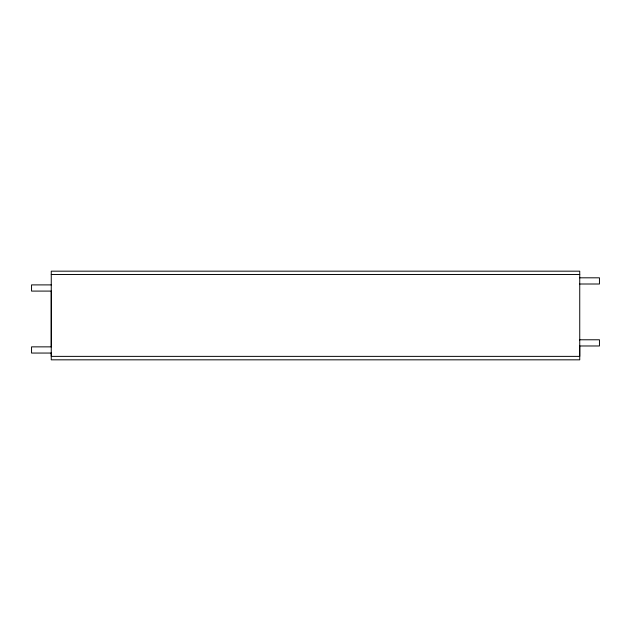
<?xml version="1.0" encoding="UTF-8"?>
<svg xmlns="http://www.w3.org/2000/svg" width="631" height="631" viewBox="0 0 631 631"><rect width="100%" height="100%" fill="white"/><g stroke="black" fill="none" stroke-linecap="round" stroke-linejoin="round"><path stroke-width="0.95" d="M579.739 277.814L599.45 277.814L599.45 284.005L579.739 284.005L579.739 271.172L51.261 271.172L51.261 356.373L579.739 356.373L579.739 345.977L599.45 345.977L599.45 339.778L579.739 339.778L579.739 359.828L51.261 359.828L51.261 352.934M579.739 340.125L579.739 283.982M51.261 274.493L579.739 274.493M51.261 284.896L31.55 284.896L31.55 291.088L51.261 291.088L51.261 346.861L31.55 346.861L31.55 353.052L51.261 353.052"/></g></svg>
